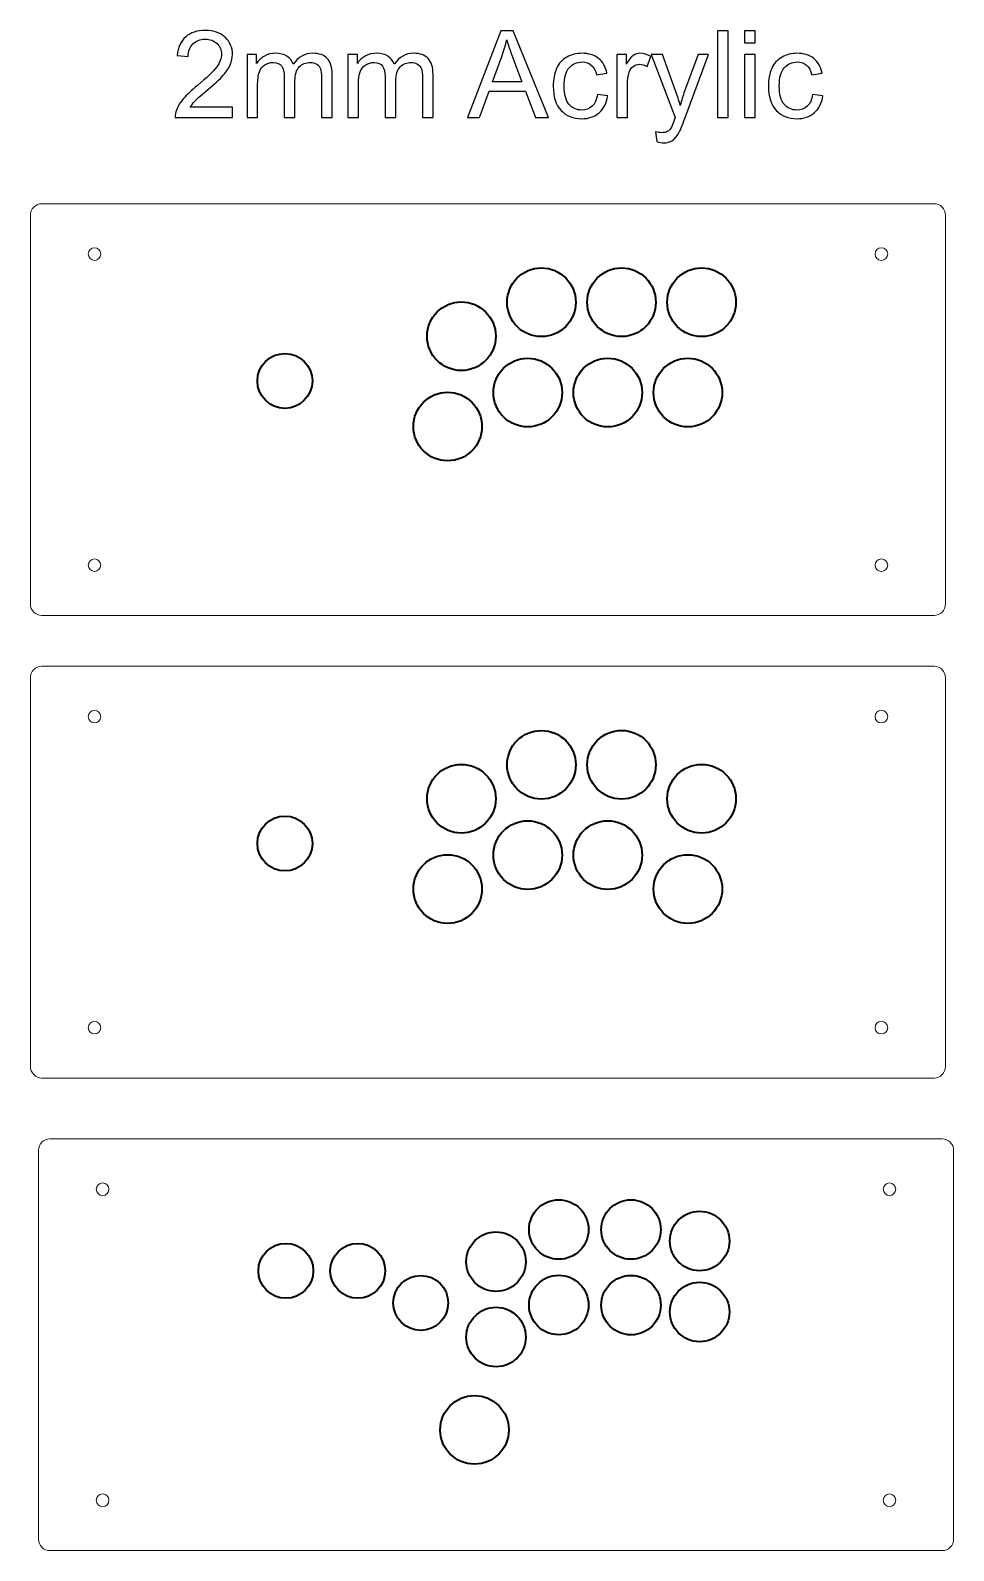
# Model space of a CAD drawing. Header units: centimetres. Extents: x 33 to 211, y -118 to 32.
# Drawn here: x 169.7 to 210.1, y -34.7 to 31.8 of the extents above; entities that cross this region are included whole.
import ezdxf

# ---------------------------------------------------------------- set-up
doc = ezdxf.new("R2010")
doc.units = ezdxf.units.CM
doc.header["$MEASUREMENT"] = 0
doc.layers.add('Layer 1', color=7, linetype='Continuous')

msp = doc.modelspace()

# ---------------------------------------------------------------- linework, layer by layer
at = {"layer": 'Layer 1', "color": 250, "lineweight": 35}
for centre, major_axis, ratio in [((192.03692, 19.88289), (0, 1.5), 1), ((195.53692, 19.88414), (0, 1.5), 1), ((199.03692, 19.88289), (0, 1.5), 1), ((188.53692, 18.39789), (0, 1.5), 1), ((180.82192, 16.44288), (0, 1.20001), 0.99999167), ((191.43692, 15.93414), (0, 1.5), 1), ((194.93693, 15.93414), (0, 1.5), 1), ((198.43692, 15.93414), (0, 1.5), 1), ((187.93692, 14.44914), (0, 1.5), 1), ((192.03692, -0.34042), (0, 1.5), 1), ((195.53692, -0.33917), (0, 1.5), 1), ((188.53692, -1.82542), (0, 1.5), 1), ((199.03692, -1.82542), (0, 1.5), 1), ((180.82192, -3.78043), (0, 1.20001), 0.99999167), ((191.43692, -4.28917), (0, 1.5), 1), ((194.93693, -4.28917), (0, 1.5), 1), ((187.93692, -5.77417), (0, 1.5), 1), ((198.43692, -5.77417), (0, 1.5), 1), ((192.79499, -20.65961), (0, 1.30001), 0.99999231), ((195.94998, -20.66086), (0, 1.30001), 0.99999231), ((198.94999, -21.16087), (0, 1.30001), 0.99999231), ((180.8625, -22.46586), (0, 1.20001), 0.99999167), ((184.00749, -22.46337), (0, 1.20001), 0.99999167), ((190.05, -22.06461), (0, 1.30001), 0.99999231), ((186.75999, -23.86711), (0, 1.20001), 0.99999167), ((192.79499, -23.96086), (0, 1.30001), 0.99999231), ((195.95124, -23.96337), (0, 1.30001), 0.99999231), ((198.95124, -24.26336), (0, 1.30001), 0.99999231), ((190.05249, -25.35961), (0, 1.30001), 0.99999231), ((189.11, -29.4171), (0, 1.5), 1)]:
    msp.add_ellipse(centre, major_axis=major_axis, ratio=ratio, dxfattribs=at)
at = {"layer": 'Layer 1', "color": 250}
for points, knots in [([(178.53512, 28.40755), (178.53512, 28.40755), (178.53512, 27.96305), (178.53512, 27.96305), (178.53512, 27.96305), (176.02687, 27.96305), (176.02687, 27.96305), (176.02334, 28.07506), (176.04186, 28.18265), (176.08155, 28.28672), (176.14593, 28.45694), (176.24912, 28.62539), (176.39111, 28.79031), (176.5331, 28.95524), (176.73595, 29.14574), (176.99965, 29.36181), (177.40976, 29.6996), (177.68845, 29.96683), (177.83397, 30.16438), (177.98038, 30.36194), (178.05358, 30.54891), (178.05358, 30.7253), (178.05358, 30.90963), (177.98743, 31.06485), (177.85514, 31.19185), (177.72285, 31.31797), (177.54999, 31.38147), (177.33744, 31.38147), (177.11254, 31.38147), (176.93263, 31.31444), (176.79769, 31.18039), (176.66275, 31.04721), (176.59484, 30.862), (176.59308, 30.62476), (176.59308, 30.62476), (176.11683, 30.67238), (176.11683, 30.67238), (176.14946, 31.02869), (176.27293, 31.30033), (176.48636, 31.4873), (176.70067, 31.67427), (176.98731, 31.76776), (177.34802, 31.76776), (177.71138, 31.76776), (177.99978, 31.66722), (178.21145, 31.46525), (178.42399, 31.26329), (178.52983, 31.01282), (178.52983, 30.71472), (178.52983, 30.56302), (178.49896, 30.41398), (178.43634, 30.26757), (178.37461, 30.12029), (178.27142, 29.96595), (178.12766, 29.80367), (177.98302, 29.64227), (177.74402, 29.41914), (177.41064, 29.13692), (177.13106, 28.90232), (176.95115, 28.74357), (176.87177, 28.65979), (176.7924, 28.576), (176.72713, 28.49222), (176.6751, 28.40755), (176.6751, 28.40755), (178.53512, 28.40755), (178.53512, 28.40755)], [0, 0, 0, 0, 0.04545455, 0.04545455, 0.04545455, 0.09090909, 0.09090909, 0.09090909, 0.13636364, 0.13636364, 0.13636364, 0.18181818, 0.18181818, 0.18181818, 0.22727273, 0.22727273, 0.22727273, 0.27272727, 0.27272727, 0.27272727, 0.31818182, 0.31818182, 0.31818182, 0.36363636, 0.36363636, 0.36363636, 0.40909091, 0.40909091, 0.40909091, 0.45454545, 0.45454545, 0.45454545, 0.5, 0.5, 0.5, 0.54545455, 0.54545455, 0.54545455, 0.59090909, 0.59090909, 0.59090909, 0.63636364, 0.63636364, 0.63636364, 0.68181818, 0.68181818, 0.68181818, 0.72727273, 0.72727273, 0.72727273, 0.77272727, 0.77272727, 0.77272727, 0.81818182, 0.81818182, 0.81818182, 0.86363636, 0.86363636, 0.86363636, 0.90909091, 0.90909091, 0.90909091, 0.95454545, 0.95454545, 0.95454545, 1, 1, 1, 1]), ([(188.80272, 27.96305), (188.80272, 27.96305), (190.25617, 31.75189), (190.25617, 31.75189), (190.25617, 31.75189), (190.80738, 31.75189), (190.80738, 31.75189), (190.80738, 31.75189), (192.34991, 27.96305), (192.34991, 27.96305), (192.34991, 27.96305), (191.77929, 27.96305), (191.77929, 27.96305), (191.77929, 27.96305), (191.34096, 29.11134), (191.34096, 29.11134), (191.34096, 29.11134), (189.74552, 29.11134), (189.74552, 29.11134), (189.74552, 29.11134), (189.33454, 27.96305), (189.33454, 27.96305), (189.33454, 27.96305), (188.80272, 27.96305), (188.80272, 27.96305)], [0, 0, 0, 0, 0.125, 0.125, 0.125, 0.25, 0.25, 0.25, 0.375, 0.375, 0.375, 0.5, 0.5, 0.5, 0.625, 0.625, 0.625, 0.75, 0.75, 0.75, 0.875, 0.875, 0.875, 1, 1, 1, 1]), ([(189.89281, 29.5188), (189.89281, 29.5188), (191.18397, 29.5188), (191.18397, 29.5188), (191.18397, 29.5188), (190.78886, 30.5692), (190.78886, 30.5692), (190.6698, 30.88846), (190.57984, 31.15216), (190.51722, 31.3603), (190.46519, 31.11336), (190.39552, 30.87082), (190.3082, 30.63093), (190.3082, 30.63093), (189.89281, 29.5188), (189.89281, 29.5188)], [0, 0, 0, 0, 0.2, 0.2, 0.2, 0.4, 0.4, 0.4, 0.6, 0.6, 0.6, 0.8, 0.8, 0.8, 1, 1, 1, 1]), ([(199.73266, 27.96305), (199.73266, 27.96305), (199.73266, 31.75189), (199.73266, 31.75189), (199.73266, 31.75189), (200.19832, 31.75189), (200.19832, 31.75189), (200.19832, 31.75189), (200.19832, 27.96305), (200.19832, 27.96305), (200.19832, 27.96305), (199.73266, 27.96305), (199.73266, 27.96305)], [0, 0, 0, 0, 0.25, 0.25, 0.25, 0.5, 0.5, 0.5, 0.75, 0.75, 0.75, 1, 1, 1, 1]), ([(200.91887, 31.22272), (200.91887, 31.22272), (200.91887, 31.75189), (200.91887, 31.75189), (200.91887, 31.75189), (201.38454, 31.75189), (201.38454, 31.75189), (201.38454, 31.75189), (201.38454, 31.22272), (201.38454, 31.22272), (201.38454, 31.22272), (200.91887, 31.22272), (200.91887, 31.22272)], [0, 0, 0, 0, 0.25, 0.25, 0.25, 0.5, 0.5, 0.5, 0.75, 0.75, 0.75, 1, 1, 1, 1]), ([(179.16571, 27.96305), (179.16571, 27.96305), (179.16571, 30.70943), (179.16571, 30.70943), (179.16571, 30.70943), (179.58375, 30.70943), (179.58375, 30.70943), (179.58375, 30.70943), (179.58375, 30.32137), (179.58375, 30.32137), (179.6693, 30.45543), (179.78395, 30.56391), (179.92683, 30.64504), (180.0697, 30.72707), (180.23198, 30.76764), (180.41454, 30.76764), (180.61739, 30.76764), (180.78408, 30.7253), (180.91373, 30.64152), (181.04337, 30.55685), (181.13509, 30.43955), (181.18801, 30.28786), (181.40673, 30.608), (181.68984, 30.76764), (182.03909, 30.76764), (182.31249, 30.76764), (182.52327, 30.69267), (182.66968, 30.54186), (182.81696, 30.39104), (182.89105, 30.15909), (182.89105, 29.846), (182.89105, 29.846), (182.89105, 27.96305), (182.89105, 27.96305), (182.89105, 27.96305), (182.42538, 27.96305), (182.42538, 27.96305), (182.42538, 27.96305), (182.42538, 29.69166), (182.42538, 29.69166), (182.42538, 29.87687), (182.4095, 30.01093), (182.37952, 30.09295), (182.34953, 30.17497), (182.29485, 30.24023), (182.21459, 30.2905), (182.13522, 30.34077), (182.04173, 30.36547), (181.93502, 30.36547), (181.74099, 30.36547), (181.58048, 30.30109), (181.45259, 30.1732), (181.32471, 30.04444), (181.26121, 29.83895), (181.26121, 29.55672), (181.26121, 29.55672), (181.26121, 27.96305), (181.26121, 27.96305), (181.26121, 27.96305), (180.79554, 27.96305), (180.79554, 27.96305), (180.79554, 27.96305), (180.79554, 29.74546), (180.79554, 29.74546), (180.79554, 29.95184), (180.75762, 30.10706), (180.68177, 30.21025), (180.60593, 30.31343), (180.48157, 30.36547), (180.30959, 30.36547), (180.17906, 30.36547), (180.05824, 30.33107), (179.94711, 30.26228), (179.83599, 30.19349), (179.75573, 30.09295), (179.70546, 29.95977), (179.65607, 29.82748), (179.63138, 29.6361), (179.63138, 29.38651), (179.63138, 29.38651), (179.63138, 27.96305), (179.63138, 27.96305), (179.63138, 27.96305), (179.16571, 27.96305), (179.16571, 27.96305)], [0, 0, 0, 0, 0.03571429, 0.03571429, 0.03571429, 0.07142857, 0.07142857, 0.07142857, 0.10714286, 0.10714286, 0.10714286, 0.14285714, 0.14285714, 0.14285714, 0.17857143, 0.17857143, 0.17857143, 0.21428571, 0.21428571, 0.21428571, 0.25, 0.25, 0.25, 0.28571429, 0.28571429, 0.28571429, 0.32142857, 0.32142857, 0.32142857, 0.35714286, 0.35714286, 0.35714286, 0.39285714, 0.39285714, 0.39285714, 0.42857143, 0.42857143, 0.42857143, 0.46428571, 0.46428571, 0.46428571, 0.5, 0.5, 0.5, 0.53571429, 0.53571429, 0.53571429, 0.57142857, 0.57142857, 0.57142857, 0.60714286, 0.60714286, 0.60714286, 0.64285714, 0.64285714, 0.64285714, 0.67857143, 0.67857143, 0.67857143, 0.71428571, 0.71428571, 0.71428571, 0.75, 0.75, 0.75, 0.78571429, 0.78571429, 0.78571429, 0.82142857, 0.82142857, 0.82142857, 0.85714286, 0.85714286, 0.85714286, 0.89285714, 0.89285714, 0.89285714, 0.92857143, 0.92857143, 0.92857143, 0.96428571, 0.96428571, 0.96428571, 1, 1, 1, 1]), ([(183.57367, 27.96305), (183.57367, 27.96305), (183.57367, 30.70943), (183.57367, 30.70943), (183.57367, 30.70943), (183.99171, 30.70943), (183.99171, 30.70943), (183.99171, 30.70943), (183.99171, 30.32137), (183.99171, 30.32137), (184.07726, 30.45543), (184.19191, 30.56391), (184.33479, 30.64504), (184.47766, 30.72707), (184.63994, 30.76764), (184.8225, 30.76764), (185.02535, 30.76764), (185.19204, 30.7253), (185.32169, 30.64152), (185.45133, 30.55685), (185.54305, 30.43955), (185.59597, 30.28786), (185.81469, 30.608), (186.0978, 30.76764), (186.44705, 30.76764), (186.72045, 30.76764), (186.93123, 30.69267), (187.07764, 30.54186), (187.22492, 30.39104), (187.29901, 30.15909), (187.29901, 29.846), (187.29901, 29.846), (187.29901, 27.96305), (187.29901, 27.96305), (187.29901, 27.96305), (186.83334, 27.96305), (186.83334, 27.96305), (186.83334, 27.96305), (186.83334, 29.69166), (186.83334, 29.69166), (186.83334, 29.87687), (186.81746, 30.01093), (186.78748, 30.09295), (186.75749, 30.17497), (186.70281, 30.24023), (186.62255, 30.2905), (186.54318, 30.34077), (186.44969, 30.36547), (186.34298, 30.36547), (186.14895, 30.36547), (185.98844, 30.30109), (185.86055, 30.1732), (185.73267, 30.04444), (185.66917, 29.83895), (185.66917, 29.55672), (185.66917, 29.55672), (185.66917, 27.96305), (185.66917, 27.96305), (185.66917, 27.96305), (185.2035, 27.96305), (185.2035, 27.96305), (185.2035, 27.96305), (185.2035, 29.74546), (185.2035, 29.74546), (185.2035, 29.95184), (185.16558, 30.10706), (185.08973, 30.21025), (185.01389, 30.31343), (184.88953, 30.36547), (184.71755, 30.36547), (184.58702, 30.36547), (184.4662, 30.33107), (184.35507, 30.26228), (184.24395, 30.19349), (184.16369, 30.09295), (184.11342, 29.95977), (184.06403, 29.82748), (184.03934, 29.6361), (184.03934, 29.38651), (184.03934, 29.38651), (184.03934, 27.96305), (184.03934, 27.96305), (184.03934, 27.96305), (183.57367, 27.96305), (183.57367, 27.96305)], [0, 0, 0, 0, 0.03571429, 0.03571429, 0.03571429, 0.07142857, 0.07142857, 0.07142857, 0.10714286, 0.10714286, 0.10714286, 0.14285714, 0.14285714, 0.14285714, 0.17857143, 0.17857143, 0.17857143, 0.21428571, 0.21428571, 0.21428571, 0.25, 0.25, 0.25, 0.28571429, 0.28571429, 0.28571429, 0.32142857, 0.32142857, 0.32142857, 0.35714286, 0.35714286, 0.35714286, 0.39285714, 0.39285714, 0.39285714, 0.42857143, 0.42857143, 0.42857143, 0.46428571, 0.46428571, 0.46428571, 0.5, 0.5, 0.5, 0.53571429, 0.53571429, 0.53571429, 0.57142857, 0.57142857, 0.57142857, 0.60714286, 0.60714286, 0.60714286, 0.64285714, 0.64285714, 0.64285714, 0.67857143, 0.67857143, 0.67857143, 0.71428571, 0.71428571, 0.71428571, 0.75, 0.75, 0.75, 0.78571429, 0.78571429, 0.78571429, 0.82142857, 0.82142857, 0.82142857, 0.85714286, 0.85714286, 0.85714286, 0.89285714, 0.89285714, 0.89285714, 0.92857143, 0.92857143, 0.92857143, 0.96428571, 0.96428571, 0.96428571, 1, 1, 1, 1]), ([(194.48333, 28.96847), (194.48333, 28.96847), (194.93841, 28.90497), (194.93841, 28.90497), (194.88814, 28.59188), (194.76114, 28.34758), (194.55565, 28.17031), (194.35015, 27.99304), (194.09703, 27.90484), (193.79806, 27.90484), (193.42323, 27.90484), (193.1216, 28.02743), (192.89406, 28.27261), (192.66564, 28.51779), (192.55187, 28.86881), (192.55187, 29.32565), (192.55187, 29.62199), (192.60126, 29.8804), (192.69915, 30.10265), (192.79705, 30.32402), (192.9461, 30.4907), (193.14718, 30.60095), (193.34738, 30.71207), (193.56522, 30.76764), (193.80158, 30.76764), (194.0988, 30.76764), (194.3431, 30.69267), (194.53183, 30.54186), (194.72145, 30.39104), (194.84316, 30.17673), (194.89608, 29.8998), (194.89608, 29.8998), (194.44628, 29.83101), (194.44628, 29.83101), (194.40307, 30.01534), (194.32722, 30.1538), (194.21698, 30.24729), (194.10762, 30.33989), (193.97533, 30.38663), (193.8201, 30.38663), (193.58551, 30.38663), (193.39501, 30.30285), (193.24772, 30.13528), (193.10132, 29.96683), (193.02812, 29.70225), (193.02812, 29.33888), (193.02812, 28.97023), (193.09867, 28.703), (193.23978, 28.53631), (193.38178, 28.36963), (193.5661, 28.28584), (193.79276, 28.28584), (193.97621, 28.28584), (194.12878, 28.3414), (194.25049, 28.45341), (194.37308, 28.56454), (194.45069, 28.73652), (194.48333, 28.96847)], [0, 0, 0, 0, 0.05263158, 0.05263158, 0.05263158, 0.10526316, 0.10526316, 0.10526316, 0.15789474, 0.15789474, 0.15789474, 0.21052632, 0.21052632, 0.21052632, 0.26315789, 0.26315789, 0.26315789, 0.31578947, 0.31578947, 0.31578947, 0.36842105, 0.36842105, 0.36842105, 0.42105263, 0.42105263, 0.42105263, 0.47368421, 0.47368421, 0.47368421, 0.52631579, 0.52631579, 0.52631579, 0.57894737, 0.57894737, 0.57894737, 0.63157895, 0.63157895, 0.63157895, 0.68421053, 0.68421053, 0.68421053, 0.73684211, 0.73684211, 0.73684211, 0.78947368, 0.78947368, 0.78947368, 0.84210526, 0.84210526, 0.84210526, 0.89473684, 0.89473684, 0.89473684, 0.94736842, 0.94736842, 0.94736842, 1, 1, 1, 1]), ([(195.32999, 27.96305), (195.32999, 27.96305), (195.32999, 30.70943), (195.32999, 30.70943), (195.32999, 30.70943), (195.74803, 30.70943), (195.74803, 30.70943), (195.74803, 30.70943), (195.74803, 30.28874), (195.74803, 30.28874), (195.85475, 30.48365), (195.95352, 30.61241), (196.04436, 30.67415), (196.1352, 30.73677), (196.23486, 30.76764), (196.34334, 30.76764), (196.50033, 30.76764), (196.65996, 30.71825), (196.82224, 30.62035), (196.82224, 30.62035), (196.65643, 30.19084), (196.65643, 30.19084), (196.54354, 30.25434), (196.43066, 30.28609), (196.31777, 30.28609), (196.21634, 30.28609), (196.1255, 30.25523), (196.04525, 30.19437), (195.96499, 30.13352), (195.90766, 30.04885), (195.87327, 29.94037), (195.82123, 29.77545), (195.79566, 29.59465), (195.79566, 29.39797), (195.79566, 29.39797), (195.79566, 27.96305), (195.79566, 27.96305), (195.79566, 27.96305), (195.32999, 27.96305), (195.32999, 27.96305)], [0, 0, 0, 0, 0.07692308, 0.07692308, 0.07692308, 0.15384615, 0.15384615, 0.15384615, 0.23076923, 0.23076923, 0.23076923, 0.30769231, 0.30769231, 0.30769231, 0.38461538, 0.38461538, 0.38461538, 0.46153846, 0.46153846, 0.46153846, 0.53846154, 0.53846154, 0.53846154, 0.61538462, 0.61538462, 0.61538462, 0.69230769, 0.69230769, 0.69230769, 0.76923077, 0.76923077, 0.76923077, 0.84615385, 0.84615385, 0.84615385, 0.92307692, 0.92307692, 0.92307692, 1, 1, 1, 1]), ([(197.07624, 26.90736), (197.07624, 26.90736), (197.02333, 27.33775), (197.02333, 27.33775), (197.12563, 27.31041), (197.21383, 27.2963), (197.28967, 27.2963), (197.39374, 27.2963), (197.47665, 27.31394), (197.53838, 27.34833), (197.601, 27.38273), (197.65215, 27.43124), (197.69184, 27.49297), (197.72095, 27.53972), (197.76857, 27.65525), (197.83383, 27.84046), (197.84265, 27.86604), (197.85588, 27.90396), (197.87529, 27.95423), (197.87529, 27.95423), (196.83283, 30.70943), (196.83283, 30.70943), (196.83283, 30.70943), (197.33024, 30.70943), (197.33024, 30.70943), (197.33024, 30.70943), (197.90351, 29.12369), (197.90351, 29.12369), (197.97847, 28.92349), (198.04462, 28.71182), (198.10371, 28.48957), (198.15751, 28.69859), (198.22101, 28.90497), (198.29509, 29.10781), (198.29509, 29.10781), (198.8807, 30.70943), (198.8807, 30.70943), (198.8807, 30.70943), (199.34549, 30.70943), (199.34549, 30.70943), (199.34549, 30.70943), (198.30744, 27.91542), (198.30744, 27.91542), (198.19543, 27.61468), (198.10812, 27.40831), (198.0455, 27.29454), (197.9626, 27.14196), (197.86735, 27.02995), (197.76063, 26.95851), (197.65304, 26.88708), (197.52515, 26.8518), (197.37699, 26.8518), (197.28703, 26.8518), (197.18649, 26.87032), (197.07624, 26.90736)], [0, 0, 0, 0, 0.05555556, 0.05555556, 0.05555556, 0.11111111, 0.11111111, 0.11111111, 0.16666667, 0.16666667, 0.16666667, 0.22222222, 0.22222222, 0.22222222, 0.27777778, 0.27777778, 0.27777778, 0.33333333, 0.33333333, 0.33333333, 0.38888889, 0.38888889, 0.38888889, 0.44444444, 0.44444444, 0.44444444, 0.5, 0.5, 0.5, 0.55555556, 0.55555556, 0.55555556, 0.61111111, 0.61111111, 0.61111111, 0.66666667, 0.66666667, 0.66666667, 0.72222222, 0.72222222, 0.72222222, 0.77777778, 0.77777778, 0.77777778, 0.83333333, 0.83333333, 0.83333333, 0.88888889, 0.88888889, 0.88888889, 0.94444444, 0.94444444, 0.94444444, 1, 1, 1, 1]), ([(200.91887, 27.96305), (200.91887, 27.96305), (200.91887, 30.70943), (200.91887, 30.70943), (200.91887, 30.70943), (201.38454, 30.70943), (201.38454, 30.70943), (201.38454, 30.70943), (201.38454, 27.96305), (201.38454, 27.96305), (201.38454, 27.96305), (200.91887, 27.96305), (200.91887, 27.96305)], [0, 0, 0, 0, 0.25, 0.25, 0.25, 0.5, 0.5, 0.5, 0.75, 0.75, 0.75, 1, 1, 1, 1]), ([(203.88838, 28.96847), (203.88838, 28.96847), (204.34346, 28.90497), (204.34346, 28.90497), (204.29319, 28.59188), (204.16619, 28.34758), (203.9607, 28.17031), (203.7552, 27.99304), (203.50208, 27.90484), (203.20311, 27.90484), (202.82828, 27.90484), (202.52665, 28.02743), (202.29911, 28.27261), (202.07069, 28.51779), (201.95692, 28.86881), (201.95692, 29.32565), (201.95692, 29.62199), (202.00631, 29.8804), (202.1042, 30.10265), (202.2021, 30.32402), (202.35115, 30.4907), (202.55223, 30.60095), (202.75243, 30.71207), (202.97027, 30.76764), (203.20663, 30.76764), (203.50385, 30.76764), (203.74815, 30.69267), (203.93688, 30.54186), (204.1265, 30.39104), (204.24821, 30.17673), (204.30113, 29.8998), (204.30113, 29.8998), (203.85133, 29.83101), (203.85133, 29.83101), (203.80812, 30.01534), (203.73227, 30.1538), (203.62203, 30.24729), (203.51267, 30.33989), (203.38038, 30.38663), (203.22515, 30.38663), (202.99056, 30.38663), (202.80006, 30.30285), (202.65277, 30.13528), (202.50637, 29.96683), (202.43317, 29.70225), (202.43317, 29.33888), (202.43317, 28.97023), (202.50372, 28.703), (202.64483, 28.53631), (202.78683, 28.36963), (202.97115, 28.28584), (203.19781, 28.28584), (203.38126, 28.28584), (203.53383, 28.3414), (203.65554, 28.45341), (203.77813, 28.56454), (203.85574, 28.73652), (203.88838, 28.96847)], [0, 0, 0, 0, 0.05263158, 0.05263158, 0.05263158, 0.10526316, 0.10526316, 0.10526316, 0.15789474, 0.15789474, 0.15789474, 0.21052632, 0.21052632, 0.21052632, 0.26315789, 0.26315789, 0.26315789, 0.31578947, 0.31578947, 0.31578947, 0.36842105, 0.36842105, 0.36842105, 0.42105263, 0.42105263, 0.42105263, 0.47368421, 0.47368421, 0.47368421, 0.52631579, 0.52631579, 0.52631579, 0.57894737, 0.57894737, 0.57894737, 0.63157895, 0.63157895, 0.63157895, 0.68421053, 0.68421053, 0.68421053, 0.73684211, 0.73684211, 0.73684211, 0.78947368, 0.78947368, 0.78947368, 0.84210526, 0.84210526, 0.84210526, 0.89473684, 0.89473684, 0.89473684, 0.94736842, 0.94736842, 0.94736842, 1, 1, 1, 1])]:
    msp.add_open_spline(points, degree=3, knots=knots, dxfattribs=at)
at = {"layer": 'Layer 1', "lineweight": 9}
for points, knots in [([(169.6978, 23.68906), (169.6978, 23.68906), (169.6978, 6.68906), (169.6978, 6.68906), (169.69789, 6.55637), (169.75068, 6.42914), (169.84457, 6.33537), (169.93845, 6.24161), (170.06511, 6.18897), (170.1978, 6.18906), (170.1978, 6.18906), (209.1978, 6.18906), (209.1978, 6.18906), (209.33049, 6.18914), (209.45772, 6.24193), (209.55149, 6.33582), (209.64526, 6.42971), (209.69789, 6.55637), (209.6978, 6.68906), (209.6978, 6.68906), (209.6978, 23.68906), (209.6978, 23.68906), (209.69772, 23.82175), (209.64493, 23.94897), (209.55104, 24.04274), (209.45715, 24.13651), (209.33049, 24.18914), (209.1978, 24.18906), (209.1978, 24.18906), (170.1978, 24.18906), (170.1978, 24.18906), (170.06511, 24.18897), (169.93789, 24.13618), (169.84412, 24.0423), (169.75035, 23.94841), (169.69772, 23.82175), (169.6978, 23.68906)], [0, 0, 0, 0, 0.08333333, 0.08333333, 0.08333333, 0.16666667, 0.16666667, 0.16666667, 0.25, 0.25, 0.25, 0.33333333, 0.33333333, 0.33333333, 0.41666667, 0.41666667, 0.41666667, 0.5, 0.5, 0.5, 0.58333333, 0.58333333, 0.58333333, 0.66666667, 0.66666667, 0.66666667, 0.75, 0.75, 0.75, 0.83333333, 0.83333333, 0.83333333, 0.91666667, 0.91666667, 0.91666667, 1, 1, 1, 1]), ([(172.7728, 21.98906), (172.7728, 22.14094), (172.64968, 22.26406), (172.4978, 22.26406), (172.34593, 22.26406), (172.2228, 22.14094), (172.2228, 21.98906), (172.2228, 21.83718), (172.34592, 21.71406), (172.4978, 21.71406), (172.64968, 21.71406), (172.7728, 21.83718), (172.7728, 21.98906)], [0, 0, 0, 0, 0.25, 0.25, 0.25, 0.5, 0.5, 0.5, 0.75, 0.75, 0.75, 1, 1, 1, 1]), ([(207.1728, 21.98906), (207.1728, 22.14094), (207.04968, 22.26406), (206.8978, 22.26406), (206.74593, 22.26406), (206.6228, 22.14094), (206.6228, 21.98906), (206.6228, 21.83718), (206.74592, 21.71406), (206.8978, 21.71406), (207.04968, 21.71406), (207.1728, 21.83718), (207.1728, 21.98906)], [0, 0, 0, 0, 0.25, 0.25, 0.25, 0.5, 0.5, 0.5, 0.75, 0.75, 0.75, 1, 1, 1, 1]), ([(172.7728, 8.38906), (172.7728, 8.54094), (172.64968, 8.66406), (172.4978, 8.66406), (172.34593, 8.66406), (172.2228, 8.54094), (172.2228, 8.38906), (172.2228, 8.23718), (172.34592, 8.11406), (172.4978, 8.11406), (172.64968, 8.11406), (172.7728, 8.23718), (172.7728, 8.38906)], [0, 0, 0, 0, 0.25, 0.25, 0.25, 0.5, 0.5, 0.5, 0.75, 0.75, 0.75, 1, 1, 1, 1]), ([(207.1728, 8.38906), (207.1728, 8.54094), (207.04968, 8.66406), (206.8978, 8.66406), (206.74593, 8.66406), (206.6228, 8.54094), (206.6228, 8.38906), (206.6228, 8.23718), (206.74592, 8.11406), (206.8978, 8.11406), (207.04968, 8.11406), (207.1728, 8.23718), (207.1728, 8.38906)], [0, 0, 0, 0, 0.25, 0.25, 0.25, 0.5, 0.5, 0.5, 0.75, 0.75, 0.75, 1, 1, 1, 1]), ([(169.6978, 3.46575), (169.6978, 3.46575), (169.6978, -13.53425), (169.6978, -13.53425), (169.69789, -13.66694), (169.75068, -13.79417), (169.84457, -13.88794), (169.93845, -13.9817), (170.06511, -14.03434), (170.1978, -14.03425), (170.1978, -14.03425), (209.1978, -14.03425), (209.1978, -14.03425), (209.33049, -14.03417), (209.45772, -13.98138), (209.55149, -13.88749), (209.64526, -13.7936), (209.69789, -13.66694), (209.6978, -13.53425), (209.6978, -13.53425), (209.6978, 3.46575), (209.6978, 3.46575), (209.69772, 3.59844), (209.64493, 3.72566), (209.55104, 3.81943), (209.45715, 3.9132), (209.33049, 3.96583), (209.1978, 3.96575), (209.1978, 3.96575), (170.1978, 3.96575), (170.1978, 3.96575), (170.06511, 3.96566), (169.93789, 3.91287), (169.84412, 3.81899), (169.75035, 3.7251), (169.69772, 3.59844), (169.6978, 3.46575)], [0, 0, 0, 0, 0.08333333, 0.08333333, 0.08333333, 0.16666667, 0.16666667, 0.16666667, 0.25, 0.25, 0.25, 0.33333333, 0.33333333, 0.33333333, 0.41666667, 0.41666667, 0.41666667, 0.5, 0.5, 0.5, 0.58333333, 0.58333333, 0.58333333, 0.66666667, 0.66666667, 0.66666667, 0.75, 0.75, 0.75, 0.83333333, 0.83333333, 0.83333333, 0.91666667, 0.91666667, 0.91666667, 1, 1, 1, 1]), ([(172.7728, 1.76575), (172.7728, 1.91763), (172.64968, 2.04075), (172.4978, 2.04075), (172.34593, 2.04075), (172.2228, 1.91763), (172.2228, 1.76575), (172.2228, 1.61387), (172.34592, 1.49075), (172.4978, 1.49075), (172.64968, 1.49075), (172.7728, 1.61387), (172.7728, 1.76575)], [0, 0, 0, 0, 0.25, 0.25, 0.25, 0.5, 0.5, 0.5, 0.75, 0.75, 0.75, 1, 1, 1, 1]), ([(207.1728, 1.76575), (207.1728, 1.91763), (207.04968, 2.04075), (206.8978, 2.04075), (206.74593, 2.04075), (206.6228, 1.91763), (206.6228, 1.76575), (206.6228, 1.61387), (206.74592, 1.49075), (206.8978, 1.49075), (207.04968, 1.49075), (207.1728, 1.61387), (207.1728, 1.76575)], [0, 0, 0, 0, 0.25, 0.25, 0.25, 0.5, 0.5, 0.5, 0.75, 0.75, 0.75, 1, 1, 1, 1]), ([(172.7728, -11.83425), (172.7728, -11.68237), (172.64968, -11.55925), (172.4978, -11.55925), (172.34593, -11.55925), (172.2228, -11.68237), (172.2228, -11.83425), (172.2228, -11.98613), (172.34592, -12.10925), (172.4978, -12.10925), (172.64968, -12.10925), (172.7728, -11.98613), (172.7728, -11.83425)], [0, 0, 0, 0, 0.25, 0.25, 0.25, 0.5, 0.5, 0.5, 0.75, 0.75, 0.75, 1, 1, 1, 1]), ([(207.1728, -11.83425), (207.1728, -11.68237), (207.04968, -11.55925), (206.8978, -11.55925), (206.74593, -11.55925), (206.6228, -11.68237), (206.6228, -11.83425), (206.6228, -11.98613), (206.74592, -12.10925), (206.8978, -12.10925), (207.04968, -12.10925), (207.1728, -11.98613), (207.1728, -11.83425)], [0, 0, 0, 0, 0.25, 0.25, 0.25, 0.5, 0.5, 0.5, 0.75, 0.75, 0.75, 1, 1, 1, 1]), ([(170.05249, -17.19589), (170.05249, -17.19589), (170.05249, -34.19589), (170.05249, -34.19589), (170.05258, -34.32858), (170.10537, -34.45581), (170.19926, -34.54958), (170.29314, -34.64334), (170.4198, -34.69598), (170.55249, -34.69589), (170.55249, -34.69589), (209.55249, -34.69589), (209.55249, -34.69589), (209.68518, -34.69581), (209.81241, -34.64302), (209.90618, -34.54913), (209.99995, -34.45524), (210.05258, -34.32858), (210.05249, -34.19589), (210.05249, -34.19589), (210.05249, -17.19589), (210.05249, -17.19589), (210.05241, -17.0632), (209.99962, -16.93598), (209.90573, -16.84221), (209.81184, -16.74844), (209.68518, -16.69581), (209.55249, -16.69589), (209.55249, -16.69589), (170.55249, -16.69589), (170.55249, -16.69589), (170.4198, -16.69598), (170.29258, -16.74877), (170.19881, -16.84265), (170.10504, -16.93654), (170.05241, -17.0632), (170.05249, -17.19589)], [0, 0, 0, 0, 0.08333333, 0.08333333, 0.08333333, 0.16666667, 0.16666667, 0.16666667, 0.25, 0.25, 0.25, 0.33333333, 0.33333333, 0.33333333, 0.41666667, 0.41666667, 0.41666667, 0.5, 0.5, 0.5, 0.58333333, 0.58333333, 0.58333333, 0.66666667, 0.66666667, 0.66666667, 0.75, 0.75, 0.75, 0.83333333, 0.83333333, 0.83333333, 0.91666667, 0.91666667, 0.91666667, 1, 1, 1, 1]), ([(173.12749, -18.89589), (173.12749, -18.74401), (173.00437, -18.62089), (172.85249, -18.62089), (172.70062, -18.62089), (172.57749, -18.74401), (172.57749, -18.89589), (172.57749, -19.04777), (172.70061, -19.17089), (172.85249, -19.17089), (173.00437, -19.17089), (173.12749, -19.04777), (173.12749, -18.89589)], [0, 0, 0, 0, 0.25, 0.25, 0.25, 0.5, 0.5, 0.5, 0.75, 0.75, 0.75, 1, 1, 1, 1]), ([(207.52749, -18.89589), (207.52749, -18.74401), (207.40437, -18.62089), (207.25249, -18.62089), (207.10062, -18.62089), (206.97749, -18.74401), (206.97749, -18.89589), (206.97749, -19.04777), (207.10061, -19.17089), (207.25249, -19.17089), (207.40437, -19.17089), (207.52749, -19.04777), (207.52749, -18.89589)], [0, 0, 0, 0, 0.25, 0.25, 0.25, 0.5, 0.5, 0.5, 0.75, 0.75, 0.75, 1, 1, 1, 1]), ([(173.12749, -32.49589), (173.12749, -32.34401), (173.00437, -32.22089), (172.85249, -32.22089), (172.70062, -32.22089), (172.57749, -32.34401), (172.57749, -32.49589), (172.57749, -32.64777), (172.70061, -32.77089), (172.85249, -32.77089), (173.00437, -32.77089), (173.12749, -32.64777), (173.12749, -32.49589)], [0, 0, 0, 0, 0.25, 0.25, 0.25, 0.5, 0.5, 0.5, 0.75, 0.75, 0.75, 1, 1, 1, 1]), ([(207.52749, -32.49589), (207.52749, -32.34401), (207.40437, -32.22089), (207.25249, -32.22089), (207.10062, -32.22089), (206.97749, -32.34401), (206.97749, -32.49589), (206.97749, -32.64777), (207.10061, -32.77089), (207.25249, -32.77089), (207.40437, -32.77089), (207.52749, -32.64777), (207.52749, -32.49589)], [0, 0, 0, 0, 0.25, 0.25, 0.25, 0.5, 0.5, 0.5, 0.75, 0.75, 0.75, 1, 1, 1, 1])]:
    msp.add_open_spline(points, degree=3, knots=knots, dxfattribs=at)

doc.saveas('drawing.dxf')
